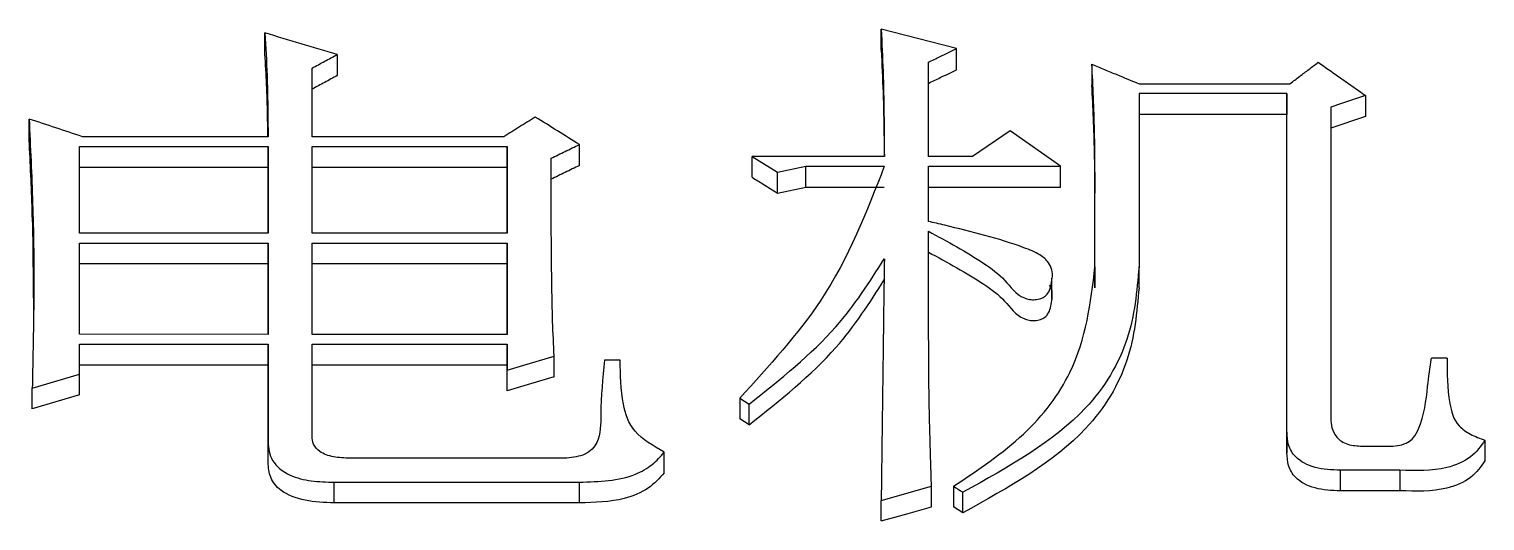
# Model space of a CAD drawing. Header units: millimetres. Extents: x 1953 to 4389, y 564 to 2287.
# Drawn here: x 2467.4 to 2472.41, y 2086.41 to 2088.1 of the extents above; entities that cross this region are included whole.
import ezdxf

# ---------------------------------------------------------------- set-up
doc = ezdxf.new("R2010")
doc.units = ezdxf.units.MM

msp = doc.modelspace()

# ---------------------------------------------------------------- linework, layer by layer
at = {"color": 7, "linetype": 'Continuous', "lineweight": 25}
for p, q in [((2468.2147, 2088.0133), (2468.2147, 2088.0861)), ((2470.5945, 2088.0323), (2470.3348, 2088.0995)), ((2470.3348, 2088.0267), (2470.3348, 2088.0995)), ((2470.5945, 2087.9596), (2470.5945, 2088.0323)), ((2468.4635, 2088.0122), (2468.4635, 2087.9395)), ((2470.4971, 2087.6614), (2470.4971, 2087.9853)), ((2471.0596, 2087.9786), (2471.0596, 2087.9059)), ((2468.3769, 2087.7291), (2468.3769, 2087.9651)), ((2471.2219, 2087.9112), (2471.7411, 2087.9112)), ((2471.2219, 2087.8776), (2471.2219, 2087.281)), ((2471.7303, 2087.8776), (2471.2219, 2087.8776)), ((2471.7303, 2086.7119), (2471.7303, 2087.8776)), ((2471.7303, 2087.8776), (2471.7303, 2087.805)), ((2472.0007, 2087.8708), (2472.0007, 2087.7983)), ((2471.8817, 2087.8304), (2471.8817, 2086.7602)), ((2467.4034, 2087.7175), (2467.4034, 2087.7899)), ((2471.7303, 2087.805), (2471.2219, 2087.805)), ((2471.7303, 2086.6409), (2471.7303, 2087.805)), ((2472.0007, 2087.7983), (2471.8817, 2087.7579)), ((2468.2255, 2087.7291), (2467.5873, 2087.7291)), ((2469.0368, 2087.7291), (2468.3769, 2087.7291)), ((2470.7784, 2087.7493), (2470.6486, 2087.6614)), ((2470.9514, 2087.6276), (2470.7784, 2087.7493)), ((2467.5764, 2087.6953), (2468.2255, 2087.6953)), ((2467.5764, 2087.3968), (2467.5764, 2087.6953)), ((2468.2255, 2087.6953), (2468.2255, 2087.3968)), ((2468.2255, 2087.623), (2468.2255, 2087.6953)), ((2468.3769, 2087.6953), (2469.0476, 2087.6953)), ((2468.3769, 2087.3968), (2468.3769, 2087.6953)), ((2469.0476, 2087.6953), (2469.0476, 2087.3968)), ((2469.0476, 2087.623), (2469.0476, 2087.6953)), ((2469.2964, 2087.6297), (2469.2964, 2087.702)), ((2468.2255, 2087.623), (2467.5764, 2087.623)), ((2468.2255, 2087.3968), (2468.2255, 2087.623)), ((2469.0476, 2087.623), (2468.3769, 2087.623)), ((2469.0476, 2087.3968), (2469.0476, 2087.623)), ((2469.8913, 2087.6614), (2469.9779, 2087.6073)), ((2470.3457, 2087.6614), (2469.8913, 2087.6614)), ((2469.8913, 2087.5892), (2469.8913, 2087.6614)), ((2469.9779, 2087.6073), (2470.0752, 2087.6276)), ((2470.0752, 2087.6276), (2470.3456, 2087.6276)), ((2470.0752, 2087.5554), (2470.0752, 2087.6276)), ((2470.6486, 2087.6614), (2470.4971, 2087.6614)), ((2470.4971, 2087.6276), (2470.9514, 2087.6276)), ((2470.4971, 2087.4376), (2470.4971, 2087.6276)), ((2470.9514, 2087.5554), (2470.9514, 2087.6276)), ((2469.9779, 2087.5351), (2469.9779, 2087.6073)), ((2471.0704, 2087.281), (2471.0704, 2087.6072)), ((2471.0704, 2087.6072), (2471.0704, 2087.5351)), ((2469.9779, 2087.5351), (2470.0752, 2087.5554)), ((2470.0752, 2087.5554), (2470.3456, 2087.5554)), ((2470.4971, 2087.5554), (2470.9514, 2087.5554)), ((2471.0704, 2087.2092), (2471.0704, 2087.5351)), ((2467.4151, 2087.4382), (2467.4189, 2087.1203)), ((2468.2255, 2087.3968), (2467.5764, 2087.3968)), ((2469.0476, 2087.3968), (2468.3769, 2087.3968)), ((2467.5764, 2087.3628), (2468.2255, 2087.3628)), ((2467.5764, 2087.0487), (2467.5764, 2087.3628)), ((2468.2255, 2087.3628), (2468.2255, 2087.0486)), ((2468.2255, 2087.2909), (2468.2255, 2087.3628)), ((2468.3769, 2087.3628), (2469.0476, 2087.3628)), ((2468.3769, 2087.0486), (2468.3769, 2087.3628)), ((2469.0476, 2087.3628), (2469.0476, 2087.0486)), ((2469.0476, 2087.2909), (2469.0476, 2087.3628)), ((2468.2255, 2087.2909), (2467.5764, 2087.2909)), ((2468.2255, 2087.0486), (2468.2255, 2087.2909)), ((2469.0476, 2087.2909), (2468.3769, 2087.2909)), ((2469.0476, 2087.0486), (2469.0476, 2087.2909)), ((2471.0704, 2087.281), (2471.0704, 2087.2092)), ((2471.2219, 2087.2092), (2471.2219, 2087.281)), ((2470.9221, 2087.1697), (2470.9221, 2087.2422)), ((2468.2255, 2087.0486), (2467.5764, 2087.0487)), ((2467.5764, 2087.0144), (2468.2255, 2087.0144)), ((2467.5764, 2086.9115), (2467.5764, 2087.0144)), ((2468.2255, 2087.0144), (2468.2255, 2086.6775)), ((2468.2255, 2086.943), (2468.2255, 2087.0144)), ((2469.0476, 2087.0486), (2468.3769, 2087.0486)), ((2468.3769, 2087.0144), (2469.0476, 2087.0144)), ((2468.3769, 2086.6982), (2468.3769, 2087.0144)), ((2469.0476, 2087.0144), (2469.0476, 2086.9252)), ((2469.0476, 2086.943), (2469.0476, 2087.0144)), ((2469.2099, 2086.9019), (2469.2099, 2086.9732)), ((2472.282, 2086.9664), (2472.2279, 2086.9664)), ((2468.2255, 2086.943), (2467.5764, 2086.943)), ((2468.2255, 2086.6065), (2468.2255, 2086.943)), ((2469.0476, 2086.943), (2468.3769, 2086.943)), ((2469.0476, 2086.8539), (2469.0476, 2086.943)), ((2469.0476, 2086.8539), (2469.0476, 2086.9252)), ((2469.437, 2086.9595), (2469.3829, 2086.9595)), ((2467.5764, 2086.8402), (2467.5764, 2086.9115)), ((2467.4142, 2086.7922), (2467.4142, 2086.8634)), ((2469.8481, 2086.829), (2469.8805, 2086.8084)), ((2469.8481, 2086.829), (2469.8481, 2086.7578)), ((2469.8805, 2086.7372), (2469.8805, 2086.8084)), ((2469.8805, 2086.7372), (2469.8481, 2086.7578)), ((2468.2255, 2086.6065), (2468.2255, 2086.6775)), ((2471.7303, 2086.7119), (2471.7303, 2086.6409)), ((2471.9899, 2086.6637), (2472.0873, 2086.6637)), ((2472.4118, 2086.6844), (2472.4118, 2086.6134)), ((2469.2533, 2086.6223), (2468.5067, 2086.6223)), ((2469.5885, 2086.5721), (2469.5885, 2086.643)), ((2472.1197, 2086.5808), (2471.9142, 2086.5808)), ((2471.9142, 2086.5808), (2471.9142, 2086.51)), ((2472.1197, 2086.5808), (2472.1197, 2086.51)), ((2468.4526, 2086.4686), (2468.4526, 2086.5394)), ((2468.4526, 2086.5394), (2469.2964, 2086.5394)), ((2469.2964, 2086.4686), (2469.2964, 2086.5394)), ((2470.3349, 2086.4771), (2470.5079, 2086.5255)), ((2470.5079, 2086.4547), (2470.5079, 2086.5255)), ((2469.2964, 2086.4686), (2468.4526, 2086.4686)), ((2470.3349, 2086.4064), (2470.3349, 2086.4771)), ((2470.6161, 2086.434), (2470.6161, 2086.5048)), ((2472.1197, 2086.51), (2471.9142, 2086.51)), ((2470.6161, 2086.434), (2470.5837, 2086.4548))]:
    msp.add_line(p, q, dxfattribs=at)
at = {"color": 7, "linetype": 'Continuous', "lineweight": 25, "flags": 128}
for points in [[(2472.0007, 2087.8708), (2471.9559, 2087.8556), (2471.9188, 2087.843), (2471.8817, 2087.8304)], [(2469.0476, 2086.9252), (2469.1287, 2086.9492), (2469.2099, 2086.9732)], [(2467.4142, 2086.8634), (2467.4953, 2086.8875), (2467.5764, 2086.9115)], [(2469.2099, 2086.9019), (2469.1287, 2086.8779), (2469.0476, 2086.8539)], [(2467.5764, 2086.8402), (2467.4953, 2086.8162), (2467.4142, 2086.7922)], [(2470.5837, 2086.5255), (2470.5918, 2086.5203), (2470.5999, 2086.5152), (2470.608, 2086.51), (2470.6161, 2086.5048)], [(2470.5837, 2086.5255), (2470.5837, 2086.4946), (2470.5837, 2086.4747), (2470.5837, 2086.4548)], [(2470.3349, 2086.4064), (2470.3814, 2086.4194), (2470.4279, 2086.4324), (2470.5079, 2086.4547)]]:
    msp.add_lwpolyline(points, dxfattribs=at)
at = {"color": 7, "linetype": 'Continuous', "lineweight": 25}
for points, knots in [([(2468.2147, 2088.0861), (2468.2174, 2088.0374), (2468.2222, 2087.9537), (2468.2247, 2087.8347), (2468.2252, 2087.7643), (2468.2255, 2087.7291)], [0, 0, 0, 0, 0.41049, 0.705225, 1, 1, 1, 1]), ([(2468.4635, 2088.0122), (2468.422, 2088.0245), (2468.3391, 2088.0492), (2468.2561, 2088.0738), (2468.2147, 2088.0861)], [0, 0, 0, 0, 0.499999, 1, 1, 1, 1]), ([(2470.3348, 2088.0995), (2470.3372, 2088.0509), (2470.3418, 2087.9539), (2470.3448, 2087.8078), (2470.3454, 2087.7102), (2470.3457, 2087.6614)], [0, 0, 0, 0, 0.334125, 0.667044, 1, 1, 1, 1]), ([(2470.3348, 2088.0267), (2470.3372, 2087.9781), (2470.3418, 2087.8811), (2470.3444, 2087.7593), (2470.3449, 2087.686), (2470.3451, 2087.6614)], [0, 0, 0, 0, 0.400506, 0.798788, 1, 1, 1, 1]), ([(2470.4971, 2087.9853), (2470.5107, 2087.9919), (2470.5338, 2088.003), (2470.5662, 2088.0187), (2470.5851, 2088.0278), (2470.5945, 2088.0323)], [0, 0, 0, 0, 0.419956, 0.7099794, 1, 1, 1, 1]), ([(2468.2246, 2087.7291), (2468.2244, 2087.754), (2468.224, 2087.8139), (2468.2207, 2087.9086), (2468.2167, 2087.9784), (2468.2147, 2088.0133)], [0, 0, 0, 0, 0.2615261, 0.6307224, 1, 1, 1, 1]), ([(2468.3769, 2087.9651), (2468.3913, 2087.973), (2468.4202, 2087.9887), (2468.449, 2088.0044), (2468.4635, 2088.0122)], [0, 0, 0, 0, 0.500001, 1, 1, 1, 1]), ([(2471.0704, 2087.6072), (2471.07, 2087.6548), (2471.0694, 2087.7406), (2471.0653, 2087.8644), (2471.0615, 2087.9405), (2471.0596, 2087.9786)], [0, 0, 0, 0, 0.382976, 0.691466, 1, 1, 1, 1]), ([(2471.0596, 2087.9786), (2471.074, 2087.9726), (2471.1028, 2087.9606), (2471.1569, 2087.9382), (2471.1966, 2087.9217), (2471.2219, 2087.9112)], [0, 0, 0, 0, 0.266473, 0.532946, 1, 1, 1, 1]), ([(2471.7411, 2087.9112), (2471.7524, 2087.9198), (2471.7743, 2087.9365), (2471.8067, 2087.9611), (2471.8279, 2087.9772), (2471.8385, 2087.9853)], [0, 0, 0, 0, 0.34784, 0.673919, 1, 1, 1, 1]), ([(2471.8385, 2087.9853), (2471.862, 2087.9687), (2471.9007, 2087.9414), (2471.9548, 2087.9032), (2471.9854, 2087.8816), (2472.0007, 2087.8708)], [0, 0, 0, 0, 0.434497, 0.717248, 1, 1, 1, 1]), ([(2468.4635, 2087.9395), (2468.449, 2087.9317), (2468.4202, 2087.916), (2468.3913, 2087.9003), (2468.3769, 2087.8925)], [0, 0, 0, 0, 0.499999, 1, 1, 1, 1]), ([(2470.4971, 2087.9126), (2470.5107, 2087.9192), (2470.5338, 2087.9303), (2470.5662, 2087.946), (2470.5851, 2087.9551), (2470.5945, 2087.9596)], [0, 0, 0, 0, 0.420135, 0.710066, 1, 1, 1, 1]), ([(2471.0704, 2087.5351), (2471.07, 2087.5826), (2471.0694, 2087.6684), (2471.0653, 2087.792), (2471.0615, 2087.8679), (2471.0596, 2087.9059)], [0, 0, 0, 0, 0.383474, 0.691715, 1, 1, 1, 1]), ([(2467.4034, 2087.7899), (2467.4056, 2087.7416), (2467.4123, 2087.5967), (2467.4204, 2087.3699), (2467.4195, 2087.1093), (2467.4159, 2086.9454), (2467.4142, 2086.8634)], [0, 0, 0, 0, 0.1577054, 0.473128, 0.7365335, 1, 1, 1, 1]), ([(2467.5873, 2087.7291), (2467.5566, 2087.7392), (2467.4953, 2087.7595), (2467.434, 2087.7798), (2467.4034, 2087.7899)], [0, 0, 0, 0, 0.5, 1, 1, 1, 1]), ([(2469.1449, 2087.7966), (2469.1269, 2087.7854), (2469.0909, 2087.7629), (2469.0548, 2087.7404), (2469.0368, 2087.7291)], [0, 0, 0, 0, 0.499999, 1, 1, 1, 1]), ([(2469.2964, 2087.702), (2469.2711, 2087.7178), (2469.2207, 2087.7494), (2469.1702, 2087.7809), (2469.1449, 2087.7966)], [0, 0, 0, 0, 0.499999, 1, 1, 1, 1]), ([(2467.4147, 2087.4361), (2467.4144, 2087.4493), (2467.4124, 2087.5435), (2467.4075, 2087.637), (2467.4034, 2087.7175)], [0, 0, 0, 0, 0.139908, 1, 1, 1, 1]), ([(2469.199, 2087.6547), (2469.2153, 2087.6626), (2469.2477, 2087.6784), (2469.2802, 2087.6941), (2469.2964, 2087.702)], [0, 0, 0, 0, 0.5, 1, 1, 1, 1]), ([(2469.2099, 2086.9732), (2469.2079, 2087.013), (2469.2057, 2087.0577), (2469.2036, 2087.1222), (2469.2024, 2087.1867), (2469.2008, 2087.2659), (2469.2004, 2087.345), (2469.1999, 2087.3944), (2469.1997, 2087.4289), (2469.1996, 2087.4486), (2469.1996, 2087.4609), (2469.1995, 2087.4708), (2469.1995, 2087.4807), (2469.1995, 2087.4905), (2469.1994, 2087.5028), (2469.1994, 2087.5127), (2469.1993, 2087.525), (2469.1993, 2087.5348), (2469.1993, 2087.5471), (2469.1993, 2087.557), (2469.1992, 2087.5668), (2469.1992, 2087.5766), (2469.1992, 2087.5865), (2469.1992, 2087.5988), (2469.1991, 2087.6074), (2469.1991, 2087.616), (2469.1991, 2087.6209), (2469.1991, 2087.627), (2469.1991, 2087.6319), (2469.1991, 2087.6368), (2469.1991, 2087.6417), (2469.199, 2087.6476), (2469.199, 2087.6523), (2469.199, 2087.6547)], [0, 0, 0, 0, 0.174064, 0.195822, 0.282854, 0.456917, 0.543949, 0.63098, 0.674496, 0.696254, 0.718011, 0.72889, 0.739769, 0.761527, 0.772406, 0.794164, 0.805043, 0.826801, 0.83768, 0.859437, 0.870316, 0.881195, 0.902953, 0.913832, 0.93559, 0.941029, 0.951908, 0.957348, 0.968227, 0.973666, 0.979105, 0.989553, 1, 1, 1, 1]), ([(2469.2964, 2087.6297), (2469.2802, 2087.6218), (2469.2477, 2087.6061), (2469.2153, 2087.5903), (2469.199, 2087.5824)], [0, 0, 0, 0, 0.499998, 1, 1, 1, 1]), ([(2470.3456, 2087.6276), (2470.2849, 2087.4703), (2470.1759, 2087.1878), (2469.9488, 2086.9392), (2469.8481, 2086.829)], [0, 0, 0, 0, 0.556811, 1, 1, 1, 1]), ([(2469.8913, 2087.5892), (2469.9037, 2087.5815), (2469.9243, 2087.5686), (2469.9532, 2087.5505), (2469.9696, 2087.5402), (2469.9779, 2087.5351)], [0, 0, 0, 0, 0.428611, 0.714305, 1, 1, 1, 1]), ([(2470.4971, 2087.4036), (2470.5628, 2087.3681), (2470.6577, 2087.3169), (2470.7646, 2087.2382), (2470.7987, 2087.182), (2470.8453, 2087.168), (2470.8651, 2087.1674), (2470.8841, 2087.1711), (2470.8993, 2087.1791), (2470.9117, 2087.1933), (2470.9212, 2087.224), (2470.9283, 2087.2603), (2470.9111, 2087.2983), (2470.8786, 2087.3264), (2470.7592, 2087.3739), (2470.6276, 2087.4069), (2470.516, 2087.4331), (2470.4971, 2087.4376)], [0, 0, 0, 0, 0.209542, 0.302718, 0.395823, 0.412031, 0.428214, 0.444989, 0.461063, 0.475111, 0.504204, 0.574217, 0.604801, 0.646447, 0.701904, 0.949434, 1, 1, 1, 1]), ([(2470.5079, 2086.5255), (2470.5077, 2086.5341), (2470.5071, 2086.5511), (2470.5065, 2086.5724), (2470.5059, 2086.5894), (2470.5055, 2086.6022), (2470.5051, 2086.615), (2470.5047, 2086.6278), (2470.5044, 2086.6405), (2470.5039, 2086.6575), (2470.5033, 2086.6788), (2470.5026, 2086.7043), (2470.5019, 2086.7298), (2470.5013, 2086.7553), (2470.5007, 2086.7807), (2470.5002, 2086.8062), (2470.4996, 2086.8401), (2470.4984, 2086.9334), (2470.4982, 2087.0349), (2470.4978, 2087.1234), (2470.4977, 2087.1487), (2470.4977, 2087.1614), (2470.4976, 2087.1782), (2470.4976, 2087.1951), (2470.4975, 2087.2119), (2470.4975, 2087.2245), (2470.4975, 2087.2372), (2470.4975, 2087.2498), (2470.4974, 2087.2624), (2470.4974, 2087.275), (2470.4974, 2087.2876), (2470.4973, 2087.3002), (2470.4973, 2087.3107), (2470.4973, 2087.3191), (2470.4973, 2087.3255), (2470.4973, 2087.3318), (2470.4972, 2087.3381), (2470.4972, 2087.3444), (2470.4972, 2087.3506), (2470.4972, 2087.359), (2470.4972, 2087.3674), (2470.4972, 2087.3758), (2470.4972, 2087.3821), (2470.4971, 2087.3884), (2470.4971, 2087.3956), (2470.4971, 2087.4006), (2470.4971, 2087.4036)], [0, 0, 0, 0, 0.028899, 0.057798, 0.072248, 0.086697, 0.101147, 0.115596, 0.130046, 0.144495, 0.173394, 0.202293, 0.231192, 0.260091, 0.28899, 0.317889, 0.346789, 0.404587, 0.63578, 0.693578, 0.708028, 0.722478, 0.736927, 0.765826, 0.780276, 0.794725, 0.809175, 0.823624, 0.838074, 0.852523, 0.866973, 0.881422, 0.895872, 0.903096, 0.910321, 0.917546, 0.924771, 0.931996, 0.93922, 0.946445, 0.960895, 0.968119, 0.975344, 0.982569, 0.989794, 1, 1, 1, 1]), ([(2470.4971, 2087.3317), (2470.5628, 2087.2963), (2470.6576, 2087.2452), (2470.7642, 2087.1667), (2470.7983, 2087.1112), (2470.8441, 2087.0966), (2470.8638, 2087.0957), (2470.883, 2087.0991), (2470.8985, 2087.1069), (2470.9111, 2087.1207), (2470.9208, 2087.1488), (2470.9247, 2087.1819), (2470.9215, 2087.2099), (2470.9139, 2087.2181), (2470.9135, 2087.2185)], [0, 0, 0, 0, 0.350045, 0.504704, 0.659256, 0.686265, 0.713234, 0.741261, 0.768308, 0.791944, 0.838677, 0.940849, 0.997309, 1, 1, 1, 1]), ([(2469.8805, 2086.8084), (2469.9879, 2086.8939), (2470.1783, 2087.0455), (2470.2948, 2087.2285), (2470.3456, 2087.3083)], [0, 0, 0, 0, 0.564151, 1, 1, 1, 1]), ([(2470.3457, 2087.3083), (2470.3443, 2087.2063), (2470.3428, 2087.098), (2470.3413, 2086.9828), (2470.341, 2086.9572), (2470.3406, 2086.9316), (2470.3403, 2086.906), (2470.34, 2086.8803), (2470.3396, 2086.8547), (2470.3393, 2086.829), (2470.339, 2086.8033), (2470.3387, 2086.7776), (2470.3383, 2086.7519), (2470.338, 2086.7262), (2470.3377, 2086.7005), (2470.3373, 2086.6683), (2470.337, 2086.6425), (2470.3366, 2086.6168), (2470.3363, 2086.591), (2470.336, 2086.5652), (2470.3357, 2086.5394), (2470.3355, 2086.5232), (2470.3353, 2086.508), (2470.3351, 2086.4937), (2470.3349, 2086.4826), (2470.3349, 2086.4771)], [0, 0, 0, 0, 0.37025, 0.393391, 0.416531, 0.462812, 0.485953, 0.509093, 0.555374, 0.578515, 0.601655, 0.647937, 0.671077, 0.694218, 0.740499, 0.763639, 0.80992, 0.833061, 0.856201, 0.902482, 0.925623, 0.948764, 0.960334, 0.980167, 1, 1, 1, 1]), ([(2470.5837, 2086.5255), (2470.6688, 2086.5825), (2470.837, 2086.695), (2471.0313, 2086.954), (2471.0556, 2087.1575), (2471.0704, 2087.281)], [0, 0, 0, 0, 0.287344, 0.567754, 1, 1, 1, 1]), ([(2471.2219, 2087.281), (2471.2144, 2087.1971), (2471.1995, 2087.0284), (2471.0277, 2086.7346), (2470.7734, 2086.5926), (2470.6161, 2086.5048)], [0, 0, 0, 0, 0.274101, 0.551296, 1, 1, 1, 1]), ([(2469.8805, 2086.7372), (2469.9879, 2086.8226), (2470.1782, 2086.974), (2470.2948, 2087.1568), (2470.3456, 2087.2365)], [0, 0, 0, 0, 0.56421, 1, 1, 1, 1]), ([(2471.2219, 2087.2092), (2471.2144, 2087.1254), (2471.1995, 2086.957), (2471.0277, 2086.6635), (2470.7733, 2086.5217), (2470.6161, 2086.434)], [0, 0, 0, 0, 0.274008, 0.551158, 1, 1, 1, 1]), ([(2472.0873, 2086.6637), (2472.098, 2086.6642), (2472.1195, 2086.6653), (2472.1472, 2086.676), (2472.1704, 2086.6956), (2472.2035, 2086.7594), (2472.2119, 2086.8529), (2472.2233, 2086.9341), (2472.2279, 2086.9664)], [0, 0, 0, 0, 0.06555, 0.131385, 0.187199, 0.284615, 0.7156, 1, 1, 1, 1]), ([(2472.282, 2086.9664), (2472.2821, 2086.9151), (2472.2823, 2086.8371), (2472.3062, 2086.7423), (2472.3612, 2086.7029), (2472.3948, 2086.6906), (2472.4118, 2086.6844)], [0, 0, 0, 0, 0.492388, 0.748171, 0.872567, 1, 1, 1, 1]), ([(2469.3829, 2086.9595), (2469.377, 2086.8977), (2469.368, 2086.8039), (2469.3711, 2086.6982), (2469.3425, 2086.6526), (2469.3089, 2086.6294), (2469.2751, 2086.6251), (2469.2533, 2086.6223)], [0, 0, 0, 0, 0.493108, 0.749094, 0.814101, 0.880835, 1, 1, 1, 1]), ([(2469.5885, 2086.643), (2469.5504, 2086.6649), (2469.4755, 2086.7078), (2469.4385, 2086.8271), (2469.4376, 2086.9093), (2469.437, 2086.9595)], [0, 0, 0, 0, 0.287877, 0.565058, 1, 1, 1, 1]), ([(2471.8817, 2086.7602), (2471.8823, 2086.7489), (2471.8834, 2086.7264), (2471.8968, 2086.6986), (2471.9175, 2086.6796), (2471.947, 2086.6662), (2471.973, 2086.6647), (2471.9899, 2086.6637)], [0, 0, 0, 0, 0.24079, 0.483382, 0.613891, 0.747761, 1, 1, 1, 1]), ([(2468.2255, 2086.6775), (2468.2275, 2086.6558), (2468.2317, 2086.6117), (2468.2933, 2086.5611), (2468.3741, 2086.5417), (2468.4263, 2086.5402), (2468.4526, 2086.5394)], [0, 0, 0, 0, 0.266734, 0.54095, 0.768753, 1, 1, 1, 1]), ([(2468.5067, 2086.6223), (2468.488, 2086.6229), (2468.451, 2086.6241), (2468.403, 2086.6406), (2468.3791, 2086.6695), (2468.3777, 2086.6887), (2468.3769, 2086.6982)], [0, 0, 0, 0, 0.293264, 0.577264, 0.790624, 1, 1, 1, 1]), ([(2471.9142, 2086.5808), (2471.8845, 2086.582), (2471.8266, 2086.5842), (2471.7592, 2086.62), (2471.7333, 2086.6674), (2471.7313, 2086.6972), (2471.7303, 2086.7119)], [0, 0, 0, 0, 0.294497, 0.575733, 0.789018, 1, 1, 1, 1]), ([(2472.4118, 2086.6844), (2472.3979, 2086.6639), (2472.3697, 2086.6224), (2472.2626, 2086.5766), (2472.1746, 2086.5792), (2472.1197, 2086.5808)], [0, 0, 0, 0, 0.2689236, 0.5440594, 1, 1, 1, 1]), ([(2469.2964, 2086.5394), (2469.3645, 2086.5417), (2469.4586, 2086.545), (2469.5497, 2086.5986), (2469.5756, 2086.6283), (2469.5885, 2086.643)], [0, 0, 0, 0, 0.57016, 0.787713, 1, 1, 1, 1]), ([(2471.9142, 2086.51), (2471.8845, 2086.5111), (2471.8266, 2086.5134), (2471.7592, 2086.5491), (2471.7333, 2086.5965), (2471.7313, 2086.6262), (2471.7303, 2086.6409)], [0, 0, 0, 0, 0.29468, 0.575963, 0.789151, 1, 1, 1, 1]), ([(2472.4118, 2086.6134), (2472.3979, 2086.5929), (2472.3697, 2086.5515), (2472.2625, 2086.5057), (2472.1746, 2086.5083), (2472.1197, 2086.51)], [0, 0, 0, 0, 0.268765, 0.5438974, 1, 1, 1, 1]), ([(2468.4526, 2086.4686), (2468.4191, 2086.4697), (2468.3533, 2086.4718), (2468.2692, 2086.5035), (2468.2293, 2086.5556), (2468.2268, 2086.5896), (2468.2255, 2086.6065)], [0, 0, 0, 0, 0.2937097, 0.577274, 0.7903653, 1, 1, 1, 1]), ([(2469.5885, 2086.5721), (2469.5717, 2086.5534), (2469.5376, 2086.5154), (2469.4346, 2086.4717), (2469.3492, 2086.4698), (2469.2964, 2086.4686)], [0, 0, 0, 0, 0.269783, 0.548444, 1, 1, 1, 1])]:
    msp.add_open_spline(points, degree=3, knots=knots, dxfattribs=at)

doc.saveas('drawing.dxf')
